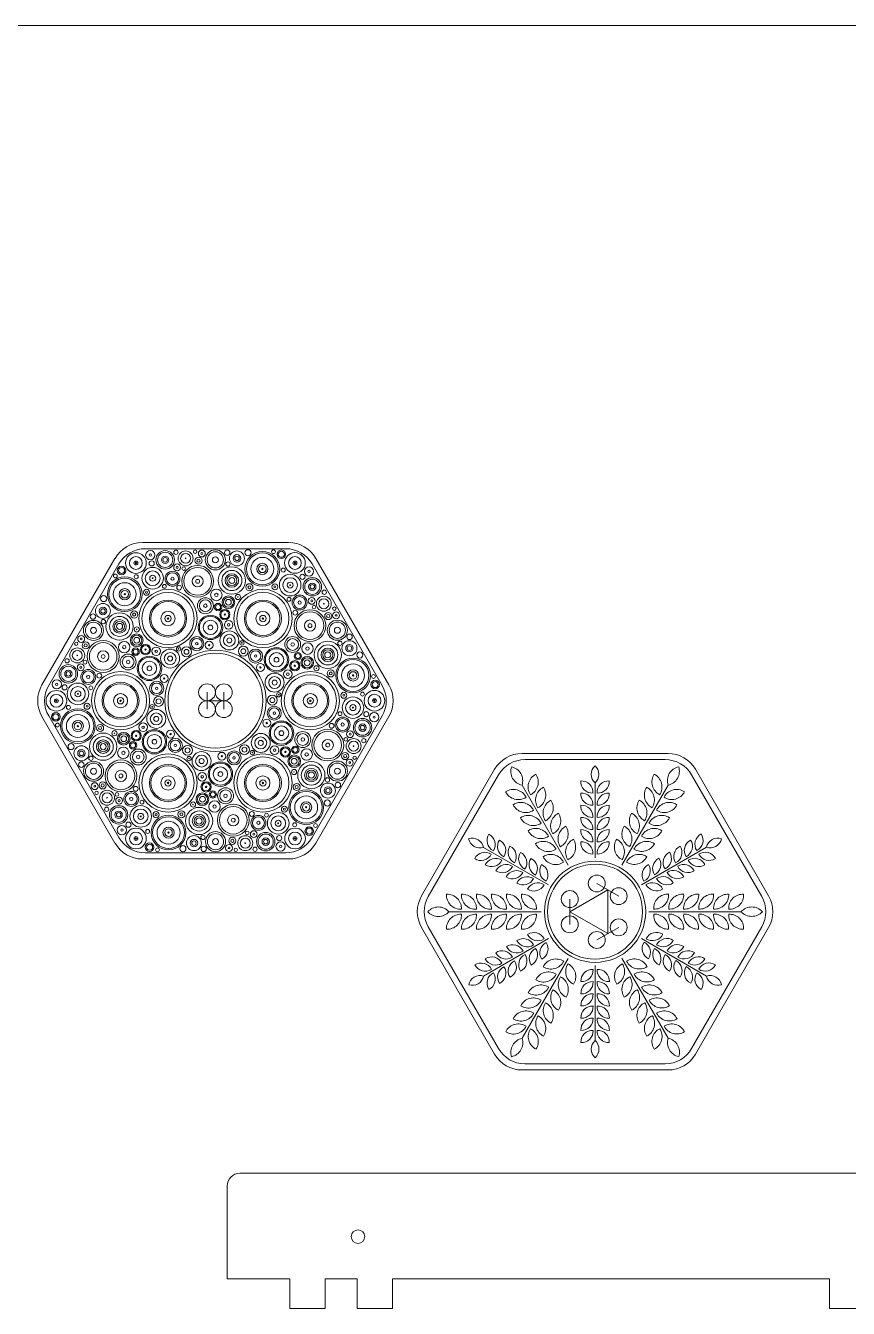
# Model space of a CAD drawing. Header units: millimetres. Extents: x -450 to 150, y -660 to -60.
# Drawn here: x -245 to -50, y -364 to -60 of the extents above; entities that cross this region are included whole.
import ezdxf

# ---------------------------------------------------------------- set-up
doc = ezdxf.new("R2010")
doc.units = ezdxf.units.MM
doc.layers.add('Cut', color=1, linetype='Continuous', lineweight=0, true_color=0xff0000)
doc.layers.add('Vector_Score', color=5, linetype='Continuous', lineweight=0, true_color=0x0000ff)

msp = doc.modelspace()

# ---------------------------------------------------------------- linework, layer by layer
at = {"layer": 'Cut'}
for p, q in [((-450, -60), (150, -60)), ((-182.68, -182.5), (-217.32, -182.5)), ((-223.82, -186.25), (-241.14, -216.25)), ((-158.86, -216.25), (-176.18, -186.25)), ((-241.14, -223.75), (-223.82, -253.75)), ((-176.18, -253.75), (-158.86, -223.75)), ((-127.32, -232.5), (-92.68, -232.5)), ((-151.14, -266.25), (-133.82, -236.25)), ((-86.18, -236.25), (-68.86, -266.25)), ((-217.32, -257.5), (-182.68, -257.5)), ((-133.82, -303.75), (-151.14, -273.75)), ((-68.86, -273.75), (-86.18, -303.75)), ((-92.68, -307.5), (-127.32, -307.5)), ((99.8, -332), (-194.2, -332)), ((-197.2, -357), (-197.2, -335)), ((-197.2, -357), (-190, -357)), ((-190, -357), (-182.4, -357)), ((-182.4, -357), (-182.4, -364)), ((-174, -357), (-166.4, -357)), ((-174, -364), (-174, -357)), ((-166.4, -357), (-166.4, -364)), ((-158, -357), (-54.4, -357)), ((-158, -364), (-158, -357)), ((-54.4, -357), (-54.4, -364)), ((-182.4, -364), (-174, -364)), ((-166.4, -364), (-158, -364)), ((-54.4, -364), (-46, -364))]:
    msp.add_line(p, q, dxfattribs=at)
for centre, radius in [((-200, -220), 11.25), ((-110, -270), 11.25), ((-166.2, -347), 1.6)]:
    msp.add_circle(centre, radius, dxfattribs=at)
for centre, radius, start, end in [((-217.32, -190), 7.5, 90, 150), ((-182.68, -190), 7.5, 30, 90), ((-234.64, -220), 7.5, 150, 210), ((-165.36, -220), 7.5, 330, 30), ((-127.32, -240), 7.5, 90, 150), ((-92.68, -240), 7.5, 30, 90), ((-217.32, -250), 7.5, 210, 270), ((-182.68, -250), 7.5, 270, 330), ((-144.64, -270), 7.5, 150, 210), ((-75.36, -270), 7.5, 330, 30), ((-127.32, -300), 7.5, 210, 270), ((-92.68, -300), 7.5, 270, 330), ((-194.2, -335), 3, 90, 180)]:
    msp.add_arc(centre, radius, start, end, dxfattribs=at)
at = {"layer": 'Vector_Score'}
for p, q in [((-216.65, -183.96), (-183.35, -183.96)), ((-239.53, -216.4), (-222.89, -187.56)), ((-177.11, -187.56), (-160.47, -216.4)), ((-202, -218), (-202, -222)), ((-198, -218), (-198, -222)), ((-198, -220), (-202, -220)), ((-222.89, -252.44), (-239.53, -223.6)), ((-160.47, -223.6), (-177.11, -252.44)), ((-126.65, -233.96), (-93.35, -233.96)), ((-149.53, -266.4), (-132.89, -237.56)), ((-127.32, -240.01), (-116.38, -258.96)), ((-110.01, -239.48), (-110, -257.25)), ((-92.69, -240), (-103.63, -258.96)), ((-87.11, -237.56), (-70.47, -266.4)), ((-136.44, -254.75), (-121.04, -263.63)), ((-83.57, -254.73), (-98.96, -263.62)), ((-183.35, -256.04), (-216.65, -256.04)), ((-116.38, -258.96), (-116.38, -258.96)), ((-103.63, -258.96), (-103.63, -258.96)), ((-104.4, -266.3), (-109.6, -263.3)), ((-107, -264.8), (-116, -270)), ((-116, -267), (-116, -273)), ((-107, -275.2), (-107, -264.8)), ((-144.63, -270), (-122.75, -270)), ((-122.75, -270), (-122.75, -270)), ((-116, -270), (-107, -275.2)), ((-75.37, -269.99), (-97.25, -270)), ((-97.25, -270), (-97.25, -270)), ((-132.89, -302.44), (-149.53, -273.6)), ((-136.43, -285.27), (-121.04, -276.38)), ((-109.6, -276.7), (-104.4, -273.7)), ((-83.56, -285.25), (-98.96, -276.37)), ((-98.96, -276.37), (-98.96, -276.37)), ((-70.47, -273.6), (-87.11, -302.44)), ((-127.3, -300), (-116.37, -281.05)), ((-116.37, -281.05), (-116.37, -281.05)), ((-92.67, -299.99), (-103.62, -281.04)), ((-103.62, -281.04), (-103.62, -281.04)), ((-109.99, -300.52), (-110, -282.75)), ((-93.35, -306.04), (-126.65, -306.04))]:
    msp.add_line(p, q, dxfattribs=at)
for centre, radius in [((-218.86, -187.36), 2.45), ((-215.45, -185.47), 1.1), ((-215.45, -185.47), 0.274), ((-211.92, -186.61), 2.19), ((-211.92, -186.61), 1.8), ((-209.38, -184.81), 0.501), ((-207.07, -186.25), 1.77), ((-207.07, -186.25), 1.18), ((-204.81, -184.67), 0.403), ((-203.23, -185.1), 0.822), ((-203.23, -185.1), 0.209), ((-200.02, -186.61), 2.38), ((-200.02, -186.61), 1.92), ((-197.22, -184.89), 0.645), ((-194.9, -186.26), 1.78), ((-194.9, -186.26), 0.894), ((-192.28, -184.93), 0.726), ((-188.88, -188.75), 4.12), ((-188.88, -188.75), 3.77), ((-186.25, -184.67), 0.45), ((-184.38, -185.29), 1.02), ((-184.38, -185.29), 0.713), ((-181.16, -187.35), 2.45), ((-222.25, -189.12), 1.02), ((-222.25, -189.12), 0.713), ((-218.86, -187.36), 1.52), ((-218.86, -187.36), 0.461), ((-218.86, -187.36), 0.169), ((-214.88, -190.96), 2.56), ((-215.12, -187.44), 0.609), ((-211.92, -186.61), 0.877), ((-211.92, -186.61), 0.53), ((-209.09, -188.39), 0.814), ((-209.09, -188.39), 0.247), ((-204.22, -191.69), 3.77), ((-207.53, -188.67), 0.436), ((-204.22, -191.69), 3.27), ((-207.07, -186.25), 0.0766), ((-204.01, -186.81), 0.839), ((-204.01, -186.81), 0.375), ((-200.02, -186.61), 0.709), ((-196.11, -191.5), 3.23), ((-197.04, -187.62), 0.514), ((-194.9, -186.26), 0.528), ((-188.88, -188.75), 2.72), ((-188.88, -188.75), 1.32), ((-188.88, -188.75), 0.89), ((-181.16, -187.35), 1.52), ((-181.16, -187.35), 0.461), ((-181.16, -187.35), 0.169), ((-177.82, -189.35), 1.1), ((-221.51, -194.75), 4.12), ((-221.51, -194.75), 3.77), ((-223.72, -190.43), 0.45), ((-218.79, -190.6), 0.467), ((-214.88, -190.96), 1.75), ((-214.88, -190.96), 0.707), ((-214.88, -190.96), 0.103), ((-210.18, -191.07), 1.77), ((-210.18, -191.07), 1.42), ((-210.18, -191.07), 0.384), ((-204.22, -191.69), 1.33), ((-204.22, -191.69), 0.458), ((-196.11, -191.5), 2.38), ((-196.11, -191.5), 1.6), ((-196.11, -191.5), 1.19), ((-196.11, -191.5), 0.722), ((-188.88, -188.75), 0.15), ((-182.29, -192.59), 2.56), ((-183.93, -189.03), 0.467), ((-182.29, -192.59), 1.75), ((-179.37, -190.63), 0.609), ((-177.04, -192.98), 2.19), ((-177.04, -192.98), 1.8), ((-177.82, -189.35), 0.274), ((-221.51, -194.75), 2.72), ((-221.51, -194.75), 1.32), ((-221.51, -194.75), 0.89), ((-211.25, -200.51), 6.9), ((-211.25, -200.51), 6.18), ((-216.34, -194.3), 0.714), ((-216.34, -194.3), 0.241), ((-212.1, -192.89), 0.453), ((-208.62, -193.18), 0.573), ((-199.79, -194.92), 1.36), ((-199.79, -194.92), 0.404), ((-188.75, -200.51), 6.9), ((-188.75, -200.51), 6.18), ((-191.94, -193.09), 0.837), ((-191.94, -193.09), 0.36), ((-185.91, -193), 0.714), ((-185.91, -193), 0.241), ((-182.29, -192.59), 0.707), ((-182.29, -192.59), 0.103), ((-177.04, -192.98), 0.877), ((-177.04, -192.98), 0.53), ((-174.21, -194.28), 0.501), ((-226.67, -198.72), 1.78), ((-226.51, -195.78), 0.726), ((-221.51, -194.75), 0.15), ((-211.25, -200.51), 4.38), ((-211.25, -200.51), 4.04), ((-202.39, -197.48), 1.89), ((-202.39, -197.48), 1.39), ((-202.39, -197.48), 0.416), ((-199.39, -197.79), 0.878), ((-199.39, -197.79), 0.597), ((-196.92, -196.66), 1.5), ((-196.92, -196.66), 1.18), ((-196.92, -196.66), 0.685), ((-194.69, -195.41), 0.614), ((-194.69, -195.41), 0.0555), ((-188.75, -200.51), 4.38), ((-188.75, -200.51), 4.04), ((-182.58, -195.96), 0.453), ((-180.04, -196.72), 1.77), ((-180.04, -196.72), 1.42), ((-180.04, -196.72), 0.384), ((-177.17, -196.33), 0.814), ((-177.17, -196.33), 0.247), ((-176.63, -197.81), 0.436), ((-174.31, -197.01), 1.77), ((-174.31, -197.01), 1.18), ((-174.31, -197.01), 0.0766), ((-229.02, -200.04), 0.645), ((-226.67, -198.72), 0.894), ((-226.67, -198.72), 0.528), ((-222.73, -202.38), 3.23), ((-222.73, -202.38), 2.38), ((-219.27, -199.56), 0.837), ((-219.27, -199.56), 0.36), ((-211.25, -200.51), 1.68), ((-211.25, -200.51), 0.75), ((-211.25, -200.51), 0.168), ((-201.18, -202.61), 2.9), ((-201.18, -202.61), 2.62), ((-197.78, -199.58), 1.22), ((-197.78, -199.58), 0.964), ((-197.78, -199.58), 0.161), ((-188.75, -200.51), 1.68), ((-188.75, -200.51), 0.75), ((-188.75, -200.51), 0.168), ((-181.08, -199.12), 0.573), ((-177.59, -202.19), 3.77), ((-177.59, -202.19), 3.27), ((-173.26, -199.93), 0.839), ((-173.26, -199.93), 0.375), ((-171.81, -198.17), 0.403), ((-171.39, -199.76), 0.822), ((-171.39, -199.76), 0.209), ((-228.92, -203.32), 2.38), ((-228.92, -203.32), 1.92), ((-228.92, -203.32), 0.709), ((-226.56, -201.25), 0.514), ((-222.73, -202.38), 1.6), ((-222.73, -202.38), 1.19), ((-222.73, -202.38), 0.722), ((-218.64, -203.11), 0.614), ((-218.64, -203.11), 0.0555), ((-201.18, -202.61), 1.71), ((-201.18, -202.61), 0.562), ((-196.71, -205.7), 2.25), ((-196.87, -201.99), 1.02), ((-196.87, -201.99), 0.306), ((-177.59, -202.19), 1.33), ((-177.59, -202.19), 0.458), ((-171.1, -203.29), 2.38), ((-171.1, -203.29), 1.92), ((-171.1, -203.29), 0.709), ((-233, -206.5), 0.403), ((-231.84, -205.34), 0.822), ((-231.84, -205.34), 0.209), ((-230.75, -206.88), 0.839), ((-230.75, -206.88), 0.375), ((-226.62, -209.5), 3.77), ((-226.62, -209.5), 3.27), ((-221.62, -207.28), 1.36), ((-218.67, -205.66), 1.5), ((-218.67, -205.66), 1.18), ((-218.67, -205.66), 0.685), ((-216.58, -207.87), 1.22), ((-204.42, -206.47), 1.67), ((-204.42, -206.47), 1.26), ((-204.42, -206.47), 0.286), ((-201.51, -206.83), 0.942), ((-201.51, -206.83), 0.158), ((-196.71, -205.7), 1.41), ((-196.71, -205.7), 0.591), ((-193.74, -206.28), 0.513), ((-193.74, -206.28), 0.0828), ((-181.69, -206.67), 1.89), ((-181.69, -206.67), 1.39), ((-181.69, -206.67), 0.416), ((-178.17, -207.64), 1.36), ((-173.37, -209.12), 3.23), ((-170.48, -206.37), 0.514), ((-168.23, -207.54), 1.78), ((-168.23, -207.54), 0.894), ((-168.2, -204.85), 0.645), ((-232.76, -209.25), 1.77), ((-232.76, -209.25), 1.18), ((-232.76, -209.25), 0.0766), ((-226.62, -209.5), 1.33), ((-226.62, -209.5), 0.458), ((-220.7, -210.81), 1.89), ((-220.7, -210.81), 1.39), ((-221.62, -207.28), 0.404), ((-218.93, -208.37), 0.878), ((-218.93, -208.37), 0.597), ((-215.65, -212.32), 2.9), ((-215.65, -212.32), 2.62), ((-216.58, -207.87), 0.964), ((-216.58, -207.87), 0.161), ((-214.03, -208.28), 1.02), ((-214.03, -208.28), 0.306), ((-210.74, -210), 2.25), ((-210.74, -210), 1.41), ((-200, -220), 12), ((-210.74, -210), 0.591), ((-208.75, -207.72), 0.513), ((-208.75, -207.72), 0.0828), ((-206.87, -208.4), 1.18), ((-206.87, -208.4), 0.583), ((-193.39, -208.25), 1.18), ((-193.39, -208.25), 0.583), ((-190.49, -209.41), 1.67), ((-190.49, -209.41), 1.26), ((-190.49, -209.41), 0.286), ((-185.53, -210.29), 2.9), ((-185.53, -210.29), 2.62), ((-185.53, -210.29), 1.71), ((-185.53, -210.29), 0.562), ((-180.47, -209.42), 0.878), ((-180.47, -209.42), 0.597), ((-178.25, -211), 1.5), ((-178.17, -207.64), 0.404), ((-173.37, -209.12), 2.38), ((-173.37, -209.12), 1.6), ((-173.37, -209.12), 1.19), ((-173.37, -209.12), 0.722), ((-168.23, -207.54), 0.528), ((-165.77, -209.15), 0.726), ((-234.87, -213.63), 2.19), ((-234.87, -213.63), 1.8), ((-234.87, -213.63), 0.877), ((-235.17, -210.53), 0.501), ((-231.92, -212.07), 0.814), ((-231.92, -212.07), 0.247), ((-230.15, -214.36), 1.77), ((-230.9, -210.86), 0.436), ((-220.7, -210.81), 0.416), ((-215.65, -212.32), 1.71), ((-215.65, -212.32), 0.562), ((-189.35, -212.11), 0.942), ((-189.35, -212.11), 0.158), ((-182.84, -213.71), 1.02), ((-181.2, -211.71), 1.22), ((-181.2, -211.71), 0.964), ((-181.2, -211.71), 0.161), ((-178.25, -211), 1.18), ((-178.25, -211), 0.685), ((-176.05, -212.3), 0.614), ((-176.05, -212.3), 0.0555), ((-172.66, -213.53), 0.837), ((-167.37, -214), 4.12), ((-167.37, -214), 3.77), ((-167.37, -214), 2.72), ((-167.37, -214), 1.32), ((-237.63, -216.11), 1.1), ((-237.63, -216.11), 0.274), ((-234.87, -213.63), 0.53), ((-232.6, -218.37), 2.56), ((-230.15, -214.36), 1.42), ((-230.15, -214.36), 0.384), ((-222.5, -220), 6.9), ((-222.5, -220), 6.18), ((-227.54, -214.05), 0.573), ((-222.5, -220), 4.38), ((-213.93, -217.06), 1.67), ((-213.93, -217.06), 1.26), ((-212.16, -214.72), 0.942), ((-212.16, -214.72), 0.158), ((-185.97, -215.7), 2.25), ((-185.97, -215.7), 1.41), ((-185.97, -215.7), 0.591), ((-177.5, -220), 6.9), ((-177.5, -220), 6.18), ((-182.84, -213.71), 0.306), ((-177.5, -220), 4.38), ((-172.66, -213.53), 0.36), ((-167.37, -214), 0.89), ((-167.37, -214), 0.15), ((-162.13, -216.17), 1.02), ((-162.53, -214.24), 0.45), ((-162.13, -216.17), 0.713), ((-237.7, -220.01), 2.45), ((-237.7, -220.01), 1.52), ((-235.76, -216.82), 0.609), ((-232.6, -218.37), 1.75), ((-232.6, -218.37), 0.707), ((-232.6, -218.37), 0.103), ((-229.53, -216.93), 0.453), ((-222.5, -220), 4.04), ((-222.5, -220), 1.68), ((-213.93, -217.06), 0.286), ((-202, -218), 2), ((-198, -218), 2), ((-186.52, -219.85), 1.18), ((-184.99, -218.56), 0.513), ((-184.99, -218.56), 0.0828), ((-177.5, -220), 4.04), ((-177.5, -220), 1.68), ((-169.57, -218.7), 0.714), ((-169.57, -218.7), 0.241), ((-165.14, -218.43), 0.467), ((-162.3, -219.99), 2.45), ((-162.3, -219.99), 1.52), ((-237.7, -220.01), 0.461), ((-237.7, -220.01), 0.169), ((-232.62, -226), 4.12), ((-234.86, -221.57), 0.467), ((-230.43, -221.3), 0.714), ((-230.43, -221.3), 0.241), ((-222.5, -220), 0.75), ((-222.5, -220), 0.168), ((-215.01, -221.44), 0.513), ((-215.01, -221.44), 0.0828), ((-213.48, -220.15), 1.18), ((-213.48, -220.15), 0.583), ((-202, -222), 2), ((-198, -222), 2), ((-186.07, -222.94), 1.67), ((-186.07, -222.94), 1.26), ((-186.52, -219.85), 0.583), ((-177.5, -220), 0.75), ((-177.5, -220), 0.168), ((-167.4, -221.63), 2.56), ((-167.4, -221.63), 1.75), ((-167.4, -221.63), 0.707), ((-167.4, -221.63), 0.103), ((-162.3, -219.99), 0.461), ((-162.3, -219.99), 0.169), ((-237.87, -223.83), 1.02), ((-237.87, -223.83), 0.713), ((-232.62, -226), 3.77), ((-232.62, -226), 2.72), ((-232.62, -226), 1.32), ((-214.03, -224.3), 2.25), ((-214.03, -224.3), 1.41), ((-214.03, -224.3), 0.591), ((-187.84, -225.28), 0.942), ((-184.35, -227.68), 2.9), ((-186.07, -222.94), 0.286), ((-169.85, -225.64), 1.77), ((-169.85, -225.64), 1.42), ((-170.47, -223.07), 0.453), ((-165.12, -226.38), 2.19), ((-165.12, -226.38), 1.8), ((-164.24, -223.18), 0.609), ((-162.37, -223.89), 1.1), ((-162.37, -223.89), 0.274), ((-237.47, -225.76), 0.45), ((-232.62, -226), 0.89), ((-232.62, -226), 0.15), ((-226.62, -230.88), 3.23), ((-227.34, -226.47), 0.837), ((-227.34, -226.47), 0.36), ((-223.95, -227.7), 0.614), ((-223.95, -227.7), 0.0555), ((-221.75, -229), 1.5), ((-221.75, -229), 1.18), ((-218.8, -228.29), 1.22), ((-218.8, -228.29), 0.964), ((-217.16, -226.29), 1.02), ((-217.16, -226.29), 0.306), ((-214.47, -229.71), 2.9), ((-214.47, -229.71), 2.62), ((-210.65, -227.89), 0.942), ((-210.65, -227.89), 0.158), ((-189.26, -230), 2.25), ((-187.84, -225.28), 0.158), ((-184.35, -227.68), 2.62), ((-184.35, -227.68), 1.71), ((-184.35, -227.68), 0.562), ((-179.3, -229.19), 1.89), ((-179.3, -229.19), 1.39), ((-173.37, -230.5), 3.77), ((-173.37, -230.5), 3.27), ((-172.46, -225.95), 0.573), ((-169.85, -225.64), 0.384), ((-168.08, -227.93), 0.814), ((-168.08, -227.93), 0.247), ((-165.12, -226.38), 0.877), ((-165.12, -226.38), 0.53), ((-234.23, -230.85), 0.726), ((-231.77, -232.46), 1.78), ((-226.62, -230.88), 2.38), ((-226.62, -230.88), 1.6), ((-226.62, -230.88), 1.19), ((-226.62, -230.88), 0.722), ((-221.83, -232.36), 1.36), ((-221.75, -229), 0.685), ((-219.53, -230.58), 0.878), ((-219.53, -230.58), 0.597), ((-218.8, -228.29), 0.161), ((-214.47, -229.71), 1.71), ((-214.47, -229.71), 0.562), ((-209.51, -230.59), 1.67), ((-209.51, -230.59), 1.26), ((-209.51, -230.59), 0.286), ((-206.61, -231.75), 1.18), ((-193.13, -231.6), 1.18), ((-193.13, -231.6), 0.583), ((-189.26, -230), 1.41), ((-189.26, -230), 0.591), ((-185.97, -231.72), 1.02), ((-183.42, -232.13), 1.22), ((-181.07, -231.63), 0.878), ((-181.07, -231.63), 0.597), ((-179.3, -229.19), 0.416), ((-173.37, -230.5), 1.33), ((-173.37, -230.5), 0.458), ((-169.1, -229.14), 0.436), ((-167.24, -230.75), 1.77), ((-167.24, -230.75), 1.18), ((-167.24, -230.75), 0.0766), ((-164.83, -229.47), 0.501), ((-231.77, -232.46), 0.894), ((-231.77, -232.46), 0.528), ((-229.52, -233.63), 0.514), ((-222.41, -237.81), 3.77), ((-221.83, -232.36), 0.404), ((-218.31, -233.33), 1.89), ((-218.31, -233.33), 1.39), ((-218.31, -233.33), 0.416), ((-211.25, -239.49), 6.9), ((-211.25, -239.49), 6.18), ((-206.61, -231.75), 0.583), ((-206.26, -233.72), 0.513), ((-206.26, -233.72), 0.0828), ((-203.29, -234.3), 2.25), ((-203.29, -234.3), 1.41), ((-203.29, -234.3), 0.591), ((-198.49, -233.17), 0.942), ((-198.49, -233.17), 0.158), ((-195.58, -233.53), 1.67), ((-195.58, -233.53), 1.26), ((-195.58, -233.53), 0.286), ((-188.75, -239.49), 6.9), ((-188.75, -239.49), 6.18), ((-191.25, -232.28), 0.513), ((-191.25, -232.28), 0.0828), ((-185.97, -231.72), 0.306), ((-183.42, -232.13), 0.964), ((-183.42, -232.13), 0.161), ((-181.33, -234.34), 1.5), ((-181.33, -234.34), 1.18), ((-181.33, -234.34), 0.685), ((-178.38, -232.72), 1.36), ((-178.38, -232.72), 0.404), ((-169.25, -233.12), 0.839), ((-169.25, -233.12), 0.375), ((-168.16, -234.66), 0.822), ((-167, -233.5), 0.403), ((-231.8, -235.15), 0.645), ((-228.9, -236.71), 2.38), ((-228.9, -236.71), 1.92), ((-228.9, -236.71), 0.709), ((-222.41, -237.81), 3.27), ((-222.41, -237.81), 1.33), ((-211.25, -239.49), 4.38), ((-211.25, -239.49), 4.04), ((-203.13, -238.01), 1.02), ((-198.82, -237.39), 2.9), ((-198.82, -237.39), 2.62), ((-198.82, -237.39), 1.71), ((-198.82, -237.39), 0.562), ((-188.75, -239.49), 4.38), ((-188.75, -239.49), 4.04), ((-181.36, -236.89), 0.614), ((-181.36, -236.89), 0.0555), ((-177.27, -237.62), 3.23), ((-177.27, -237.62), 2.38), ((-177.27, -237.62), 1.6), ((-177.27, -237.62), 1.19), ((-177.27, -237.62), 0.722), ((-171.08, -236.68), 2.38), ((-171.08, -236.68), 1.92), ((-171.08, -236.68), 0.709), ((-168.16, -234.66), 0.209), ((-228.61, -240.24), 0.822), ((-228.61, -240.24), 0.209), ((-226.74, -240.07), 0.839), ((-226.74, -240.07), 0.375), ((-222.41, -237.81), 0.458), ((-211.25, -239.49), 1.68), ((-211.25, -239.49), 0.75), ((-211.25, -239.49), 0.168), ((-203.13, -238.01), 0.306), ((-202.22, -240.42), 1.22), ((-202.22, -240.42), 0.964), ((-188.75, -239.49), 1.68), ((-188.75, -239.49), 0.75), ((-188.75, -239.49), 0.168), ((-180.73, -240.44), 0.837), ((-180.73, -240.44), 0.36), ((-173.33, -241.28), 1.78), ((-173.44, -238.75), 0.514), ((-170.98, -239.96), 0.645), ((-228.19, -241.83), 0.403), ((-225.69, -242.99), 1.77), ((-225.69, -242.99), 1.18), ((-225.69, -242.99), 0.0766), ((-223.37, -242.19), 0.436), ((-222.83, -243.67), 0.814), ((-219.96, -243.28), 1.77), ((-219.96, -243.28), 1.42), ((-219.96, -243.28), 0.384), ((-218.92, -240.88), 0.573), ((-203.08, -243.34), 1.5), ((-203.08, -243.34), 1.18), ((-203.08, -243.34), 0.685), ((-202.22, -240.42), 0.161), ((-200.61, -242.21), 0.878), ((-200.61, -242.21), 0.597), ((-197.61, -242.52), 1.89), ((-197.61, -242.52), 1.39), ((-197.61, -242.52), 0.416), ((-178.49, -245.25), 4.12), ((-178.49, -245.25), 3.77), ((-178.49, -245.25), 2.72), ((-173.33, -241.28), 0.894), ((-173.33, -241.28), 0.528), ((-225.79, -245.72), 0.501), ((-222.96, -247.02), 2.19), ((-222.96, -247.02), 1.8), ((-222.96, -247.02), 0.877), ((-222.83, -243.67), 0.247), ((-217.71, -247.41), 2.56), ((-217.71, -247.41), 1.75), ((-217.42, -244.04), 0.453), ((-208.06, -246.91), 0.837), ((-203.89, -248.5), 3.23), ((-203.89, -248.5), 2.38), ((-205.31, -244.59), 0.614), ((-205.31, -244.59), 0.0555), ((-200.21, -245.08), 1.36), ((-200.21, -245.08), 0.404), ((-195.78, -248.31), 3.77), ((-195.78, -248.31), 3.27), ((-183.66, -245.7), 0.714), ((-183.66, -245.7), 0.241), ((-178.49, -245.25), 1.32), ((-178.49, -245.25), 0.89), ((-178.49, -245.25), 0.15), ((-173.49, -244.22), 0.726), ((-222.96, -247.02), 0.53), ((-220.63, -249.37), 0.609), ((-217.71, -247.41), 0.707), ((-217.71, -247.41), 0.103), ((-211.12, -251.25), 4.12), ((-211.12, -251.25), 3.77), ((-214.09, -247), 0.714), ((-214.09, -247), 0.241), ((-211.12, -251.25), 2.72), ((-208.06, -246.91), 0.36), ((-203.89, -248.5), 1.6), ((-203.89, -248.5), 1.19), ((-203.89, -248.5), 0.722), ((-195.78, -248.31), 1.33), ((-195.78, -248.31), 0.458), ((-191.38, -246.82), 0.573), ((-189.82, -248.93), 1.77), ((-189.82, -248.93), 1.42), ((-189.82, -248.93), 0.384), ((-187.9, -247.11), 0.453), ((-185.12, -249.04), 2.56), ((-185.12, -249.04), 1.75), ((-185.12, -249.04), 0.707), ((-185.12, -249.04), 0.103), ((-181.21, -249.4), 0.467), ((-176.28, -249.57), 0.45), ((-222.18, -250.65), 1.1), ((-222.18, -250.65), 0.274), ((-218.84, -252.65), 2.45), ((-218.84, -252.65), 1.52), ((-218.84, -252.65), 0.461), ((-216.07, -250.97), 0.467), ((-211.12, -251.25), 1.32), ((-211.12, -251.25), 0.89), ((-211.12, -251.25), 0.15), ((-205.1, -253.74), 1.78), ((-202.96, -252.38), 0.514), ((-199.98, -253.39), 2.38), ((-199.98, -253.39), 1.92), ((-192.93, -253.75), 1.77), ((-192.47, -251.33), 0.436), ((-190.91, -251.61), 0.814), ((-190.91, -251.61), 0.247), ((-188.08, -253.39), 2.19), ((-188.08, -253.39), 1.8), ((-184.88, -252.56), 0.609), ((-181.14, -252.64), 2.45), ((-181.14, -252.64), 1.52), ((-181.14, -252.64), 0.461), ((-177.75, -250.88), 1.02), ((-177.75, -250.88), 0.713), ((-218.84, -252.65), 0.169), ((-215.62, -254.71), 1.02), ((-215.62, -254.71), 0.713), ((-213.75, -255.33), 0.45), ((-207.72, -255.07), 0.726), ((-205.1, -253.74), 0.894), ((-205.1, -253.74), 0.528), ((-202.78, -255.11), 0.645), ((-199.98, -253.39), 0.709), ((-196.77, -254.9), 0.822), ((-196.77, -254.9), 0.209), ((-195.99, -253.19), 0.839), ((-195.99, -253.19), 0.375), ((-195.19, -255.33), 0.403), ((-192.93, -253.75), 1.18), ((-192.93, -253.75), 0.0766), ((-190.62, -255.19), 0.501), ((-188.08, -253.39), 0.877), ((-188.08, -253.39), 0.53), ((-184.55, -254.53), 1.1), ((-184.55, -254.53), 0.274), ((-181.14, -252.64), 0.169), ((-110, -270), 12), ((-109.6, -263.3), 2), ((-104.4, -266.3), 2), ((-116, -267), 2), ((-116, -273), 2), ((-104.4, -273.7), 2), ((-109.6, -276.7), 2)]:
    msp.add_circle(centre, radius, dxfattribs=at)
for centre, radius, start, end in [((-216.65, -191.17), 7.21, 90, 150), ((-183.35, -191.17), 7.21, 30, 90), ((-233.29, -220), 7.21, 150, 210), ((-166.71, -220), 7.21, 330, 30), ((-126.65, -241.17), 7.21, 90, 150), ((-93.35, -241.17), 7.21, 30, 90), ((-126.63, -236.71), 3.37, 161.765, 258.1444), ((-130.52, -238.95), 3.37, 341.765, 78.1444), ((-108.18, -237.44), 2.74, 131.7782, 228.1575), ((-111.84, -237.43), 2.74, 311.7782, 48.1575), ((-89.48, -238.95), 3.37, 101.7716, 198.151), ((-93.38, -236.7), 3.37, 281.7716, 18.151), ((-122.5, -240.43), 3.37, 116.765, 213.1444), ((-126.85, -239.27), 3.37, 296.765, 33.1444), ((-110.64, -239.15), 2.74, 176.7782, 273.1575), ((-113.23, -241.73), 2.74, 356.7782, 93.1575), ((-106.8, -241.73), 2.74, 86.7782, 183.1575), ((-109.38, -239.15), 2.74, 266.7782, 3.1575), ((-93.16, -239.26), 3.37, 146.7716, 243.151), ((-97.51, -240.42), 3.37, 326.7716, 63.151), ((-129.37, -244.39), 3.37, 26.765, 123.1444), ((-128.2, -240.05), 3.37, 206.765, 303.1444), ((-120.73, -243.51), 3.37, 116.765, 213.1444), ((-125.07, -242.35), 3.37, 296.765, 33.1444), ((-110.65, -242.04), 2.74, 176.7782, 273.1575), ((-113.23, -244.62), 2.74, 356.7782, 93.1575), ((-106.8, -244.62), 2.74, 86.7782, 183.1575), ((-109.38, -242.04), 2.74, 266.7782, 3.1575), ((-94.94, -242.34), 3.37, 146.7716, 243.151), ((-99.29, -243.5), 3.37, 326.7716, 63.151), ((-90.65, -244.39), 3.37, 56.7716, 153.151), ((-91.81, -240.04), 3.37, 236.7716, 333.151), ((-127.59, -247.47), 3.37, 26.765, 123.1444), ((-126.42, -243.13), 3.37, 206.765, 303.1444), ((-118.95, -246.6), 3.37, 116.765, 213.1444), ((-123.3, -245.43), 3.37, 296.765, 33.1444), ((-110.65, -244.92), 2.74, 176.7782, 273.1575), ((-113.23, -247.5), 2.74, 356.7782, 93.1575), ((-106.8, -247.51), 2.74, 86.7782, 183.1575), ((-109.38, -244.92), 2.74, 266.7782, 3.1575), ((-96.72, -245.42), 3.37, 146.7716, 243.151), ((-101.07, -246.58), 3.37, 326.7716, 63.151), ((-92.43, -247.46), 3.37, 56.7716, 153.151), ((-93.59, -243.12), 3.37, 236.7716, 333.151), ((-125.82, -250.55), 3.37, 26.765, 123.1444), ((-124.65, -246.21), 3.37, 206.765, 303.1444), ((-117.18, -249.68), 3.37, 116.765, 213.1444), ((-121.52, -248.51), 3.37, 296.765, 33.1444), ((-110.65, -247.81), 2.74, 176.7782, 273.1575), ((-113.23, -250.39), 2.74, 356.7782, 93.1575), ((-109.38, -247.81), 2.74, 266.7782, 3.1575), ((-106.8, -250.4), 2.74, 86.7782, 183.1575), ((-98.5, -248.49), 3.37, 146.7716, 243.151), ((-102.85, -249.66), 3.37, 326.7716, 63.151), ((-94.21, -250.54), 3.37, 56.7716, 153.151), ((-95.37, -246.2), 3.37, 236.7716, 333.151), ((-132.88, -253.09), 2.74, 146.7782, 243.1575), ((-136.41, -254.03), 2.74, 326.7782, 63.1575), ((-124.04, -253.63), 3.37, 26.765, 123.1444), ((-122.87, -249.29), 3.37, 206.765, 303.1444), ((-115.4, -252.76), 3.37, 116.765, 213.1444), ((-119.75, -251.59), 3.37, 296.765, 33.1444), ((-110.65, -250.7), 2.74, 176.7782, 273.1575), ((-113.23, -253.28), 2.74, 356.7782, 93.1575), ((-106.8, -253.28), 2.74, 86.7782, 183.1575), ((-109.38, -250.7), 2.74, 266.7782, 3.1575), ((-100.28, -251.57), 3.37, 146.7716, 243.151), ((-104.63, -252.73), 3.37, 326.7716, 63.151), ((-95.99, -253.62), 3.37, 56.7716, 153.151), ((-97.15, -249.28), 3.37, 236.7716, 333.151), ((-83.6, -254.02), 2.74, 116.7782, 213.1575), ((-87.13, -253.07), 2.74, 296.7782, 33.1575), ((-216.65, -248.83), 7.21, 210, 270), ((-183.35, -248.83), 7.21, 270, 330), ((-139.12, -255.31), 2.74, 11.7782, 108.1575), ((-137.29, -252.15), 2.74, 191.7782, 288.1575), ((-130.38, -254.54), 2.74, 146.7782, 243.1575), ((-133.91, -255.48), 2.74, 326.7782, 63.1575), ((-127.88, -255.98), 2.74, 146.7782, 243.1575), ((-131.41, -256.92), 2.74, 326.7782, 63.1575), ((-122.27, -256.71), 3.37, 26.765, 123.1444), ((-121.1, -252.37), 3.37, 206.765, 303.1444), ((-113.63, -255.84), 3.37, 116.765, 213.1444), ((-117.97, -254.67), 3.37, 296.765, 33.1444), ((-110.65, -253.59), 2.74, 176.7782, 273.1575), ((-113.24, -256.17), 2.74, 356.7782, 93.1575), ((-106.8, -256.17), 2.74, 86.7782, 183.1575), ((-109.38, -253.59), 2.74, 266.7782, 3.1575), ((-102.06, -254.65), 3.37, 146.7716, 243.151), ((-106.41, -255.81), 3.37, 326.7716, 63.151), ((-97.77, -256.7), 3.37, 56.7716, 153.151), ((-98.93, -252.35), 3.37, 236.7716, 333.151), ((-88.61, -256.9), 2.74, 116.7782, 213.1575), ((-92.13, -255.95), 2.74, 296.7782, 33.1575), ((-86.11, -255.46), 2.74, 116.7782, 213.1575), ((-89.63, -254.51), 2.74, 296.7782, 33.1575), ((-80.89, -255.29), 2.74, 71.7782, 168.1575), ((-82.72, -252.13), 2.74, 251.7782, 348.1575), ((-136.1, -258.66), 2.74, 56.7782, 153.1575), ((-137.04, -255.13), 2.74, 236.7782, 333.1575), ((-133.6, -260.11), 2.74, 56.7782, 153.1575), ((-134.54, -256.58), 2.74, 236.7782, 333.1575), ((-125.38, -257.43), 2.74, 146.7782, 243.1575), ((-128.91, -258.37), 2.74, 326.7782, 63.1575), ((-122.88, -258.87), 2.74, 146.7782, 243.1575), ((-126.41, -259.82), 2.74, 326.7782, 63.1575), ((-120.49, -259.79), 3.37, 26.765, 123.1444), ((-119.32, -255.45), 3.37, 206.765, 303.1444), ((-99.55, -259.78), 3.37, 56.7716, 153.151), ((-100.71, -255.43), 3.37, 236.7716, 333.151), ((-93.61, -259.79), 2.74, 116.7782, 213.1575), ((-97.14, -258.84), 2.74, 296.7782, 33.1575), ((-91.11, -258.34), 2.74, 116.7782, 213.1575), ((-94.63, -257.4), 2.74, 296.7782, 33.1575), ((-86.42, -260.08), 2.74, 26.7782, 123.1575), ((-85.47, -256.56), 2.74, 206.7782, 303.1575), ((-83.92, -258.64), 2.74, 26.7782, 123.1575), ((-82.97, -255.11), 2.74, 206.7782, 303.1575), ((-131.1, -261.55), 2.74, 56.7782, 153.1575), ((-132.04, -258.02), 2.74, 236.7782, 333.1575), ((-128.6, -263), 2.74, 56.7782, 153.1575), ((-129.54, -259.47), 2.74, 236.7782, 333.1575), ((-120.38, -260.32), 2.74, 146.7782, 243.1575), ((-123.91, -261.26), 2.74, 326.7782, 63.1575), ((-96.11, -261.23), 2.74, 116.7782, 213.1575), ((-99.64, -260.28), 2.74, 296.7782, 33.1575), ((-91.42, -262.97), 2.74, 26.7782, 123.1575), ((-90.47, -259.44), 2.74, 206.7782, 303.1575), ((-88.92, -261.53), 2.74, 26.7782, 123.1575), ((-87.97, -258), 2.74, 206.7782, 303.1575), ((-126.1, -264.44), 2.74, 56.7782, 153.1575), ((-127.04, -260.91), 2.74, 236.7782, 333.1575), ((-123.6, -265.89), 2.74, 56.7782, 153.1575), ((-124.54, -262.36), 2.74, 236.7782, 333.1575), ((-96.42, -265.85), 2.74, 26.7782, 123.1575), ((-95.48, -262.33), 2.74, 206.7782, 303.1575), ((-93.92, -264.41), 2.74, 26.7782, 123.1575), ((-92.98, -260.88), 2.74, 206.7782, 303.1575), ((-143.29, -270), 7.21, 150, 210), ((-141.86, -266.04), 3.37, 176.7584, 273.1378), ((-145.04, -269.22), 3.37, 356.7584, 93.1378), ((-141.48, -269.22), 3.37, 356.7584, 93.1378), ((-138.3, -266.05), 3.37, 176.7584, 273.1378), ((-134.75, -266.05), 3.37, 176.7584, 273.1378), ((-137.93, -269.23), 3.37, 356.7584, 93.1378), ((-134.37, -269.23), 3.37, 356.7584, 93.1378), ((-131.19, -266.05), 3.37, 176.7584, 273.1378), ((-127.63, -266.06), 3.37, 176.7584, 273.1378), ((-130.82, -269.23), 3.37, 356.7584, 93.1378), ((-127.26, -269.24), 3.37, 356.7584, 93.1378), ((-124.08, -266.06), 3.37, 176.7584, 273.1378), ((-92.74, -269.2), 3.37, 86.7782, 183.1575), ((-95.92, -266.02), 3.37, 266.7782, 3.1575), ((-89.18, -269.2), 3.37, 86.7782, 183.1575), ((-92.36, -266.02), 3.37, 266.7782, 3.1575), ((-85.63, -269.2), 3.37, 86.7782, 183.1575), ((-88.8, -266.02), 3.37, 266.7782, 3.1575), ((-82.07, -269.2), 3.37, 86.7782, 183.1575), ((-85.25, -266.02), 3.37, 266.7782, 3.1575), ((-78.52, -269.21), 3.37, 86.7782, 183.1575), ((-81.69, -266.02), 3.37, 266.7782, 3.1575), ((-74.96, -269.21), 3.37, 86.7782, 183.1575), ((-78.14, -266.03), 3.37, 266.7782, 3.1575), ((-76.71, -270), 7.21, 330, 30), ((-147.15, -272.25), 3.37, 41.7584, 138.1378), ((-147.15, -267.75), 3.37, 221.7584, 318.1378), ((-72.85, -272.24), 3.37, 41.7782, 138.1575), ((-72.85, -267.74), 3.37, 221.7782, 318.1575), ((-141.86, -273.96), 3.37, 86.7584, 183.1378), ((-145.04, -270.78), 3.37, 266.7584, 3.1378), ((-138.31, -273.97), 3.37, 86.7584, 183.1378), ((-141.48, -270.78), 3.37, 266.7584, 3.1378), ((-134.75, -273.97), 3.37, 86.7584, 183.1378), ((-137.93, -270.79), 3.37, 266.7584, 3.1378), ((-131.2, -273.97), 3.37, 86.7584, 183.1378), ((-134.37, -270.79), 3.37, 266.7584, 3.1378), ((-127.64, -273.98), 3.37, 86.7584, 183.1378), ((-130.82, -270.79), 3.37, 266.7584, 3.1378), ((-124.09, -273.98), 3.37, 86.7584, 183.1378), ((-127.26, -270.8), 3.37, 266.7584, 3.1378), ((-95.92, -273.94), 3.37, 356.7782, 93.1575), ((-92.74, -270.76), 3.37, 176.7782, 273.1575), ((-89.18, -270.76), 3.37, 176.7782, 273.1575), ((-92.36, -273.94), 3.37, 356.7782, 93.1575), ((-85.63, -270.76), 3.37, 176.7782, 273.1575), ((-88.81, -273.94), 3.37, 356.7782, 93.1575), ((-82.07, -270.76), 3.37, 176.7782, 273.1575), ((-85.25, -273.94), 3.37, 356.7782, 93.1575), ((-78.52, -270.77), 3.37, 176.7782, 273.1575), ((-81.7, -273.94), 3.37, 356.7782, 93.1575), ((-78.14, -273.95), 3.37, 356.7782, 93.1575), ((-74.96, -270.77), 3.37, 176.7782, 273.1575), ((-127.02, -279.12), 2.74, 26.7782, 123.1575), ((-124.52, -277.67), 2.74, 26.7782, 123.1575), ((-123.58, -274.15), 2.74, 206.7782, 303.1575), ((-95.46, -277.64), 2.74, 56.7782, 153.1575), ((-96.4, -274.11), 2.74, 236.7782, 333.1575), ((-92.96, -279.09), 2.74, 56.7782, 153.1575), ((-132.03, -282), 2.74, 26.7782, 123.1575), ((-129.53, -280.56), 2.74, 26.7782, 123.1575), ((-128.58, -277.03), 2.74, 206.7782, 303.1575), ((-126.08, -275.59), 2.74, 206.7782, 303.1575), ((-122.86, -281.16), 2.74, 116.7782, 213.1575), ((-126.39, -280.21), 2.74, 296.7782, 33.1575), ((-120.36, -279.72), 2.74, 116.7782, 213.1575), ((-123.89, -278.77), 2.74, 296.7782, 33.1575), ((-96.09, -278.74), 2.74, 146.7782, 243.1575), ((-99.62, -279.68), 2.74, 326.7782, 63.1575), ((-93.59, -280.18), 2.74, 146.7782, 243.1575), ((-97.12, -281.13), 2.74, 326.7782, 63.1575), ((-93.9, -275.56), 2.74, 236.7782, 333.1575), ((-90.46, -280.53), 2.74, 56.7782, 153.1575), ((-91.4, -277), 2.74, 236.7782, 333.1575), ((-87.96, -281.98), 2.74, 56.7782, 153.1575), ((-137.03, -284.89), 2.74, 26.7782, 123.1575), ((-136.08, -281.36), 2.74, 206.7782, 303.1575), ((-134.53, -283.44), 2.74, 26.7782, 123.1575), ((-133.58, -279.92), 2.74, 206.7782, 303.1575), ((-131.08, -278.47), 2.74, 206.7782, 303.1575), ((-127.87, -284.05), 2.74, 116.7782, 213.1575), ((-131.39, -283.1), 2.74, 296.7782, 33.1575), ((-125.37, -282.6), 2.74, 116.7782, 213.1575), ((-128.89, -281.66), 2.74, 296.7782, 33.1575), ((-119.28, -284.57), 3.37, 56.7913, 153.1707), ((-120.45, -280.23), 3.37, 236.7913, 333.1707), ((-113.59, -284.19), 3.37, 146.7913, 243.1707), ((-117.93, -285.35), 3.37, 326.7913, 63.1707), ((-102.02, -285.33), 3.37, 116.7847, 213.1641), ((-106.37, -284.16), 3.37, 296.7847, 33.1641), ((-100.67, -284.55), 3.37, 26.7847, 123.1641), ((-99.51, -280.2), 3.37, 206.7847, 303.1641), ((-91.09, -281.63), 2.74, 146.7782, 243.1575), ((-94.62, -282.57), 2.74, 326.7782, 63.1575), ((-88.59, -283.08), 2.74, 146.7782, 243.1575), ((-92.12, -284.02), 2.74, 326.7782, 63.1575), ((-88.9, -278.45), 2.74, 236.7782, 333.1575), ((-85.46, -283.42), 2.74, 56.7782, 153.1575), ((-86.4, -279.89), 2.74, 236.7782, 333.1575), ((-82.96, -284.87), 2.74, 56.7782, 153.1575), ((-83.9, -281.34), 2.74, 236.7782, 333.1575), ((-137.28, -287.87), 2.74, 71.7782, 168.1575), ((-139.11, -284.71), 2.74, 251.7782, 348.1575), ((-132.87, -286.93), 2.74, 116.7782, 213.1575), ((-136.4, -285.98), 2.74, 296.7782, 33.1575), ((-130.37, -285.49), 2.74, 116.7782, 213.1575), ((-133.89, -284.54), 2.74, 296.7782, 33.1575), ((-121.06, -287.65), 3.37, 56.7913, 153.1707), ((-122.23, -283.31), 3.37, 236.7913, 333.1707), ((-115.37, -287.27), 3.37, 146.7913, 243.1707), ((-119.71, -288.43), 3.37, 326.7913, 63.1707), ((-110.62, -286.41), 2.74, 86.7782, 183.1575), ((-113.2, -283.83), 2.74, 266.7782, 3.1575), ((-109.35, -286.41), 2.74, 356.7782, 93.1575), ((-106.76, -283.83), 2.74, 176.7782, 273.1575), ((-100.25, -288.41), 3.37, 116.7847, 213.1641), ((-104.59, -287.24), 3.37, 296.7847, 33.1641), ((-98.9, -287.63), 3.37, 26.7847, 123.1641), ((-97.73, -283.28), 3.37, 206.7847, 303.1641), ((-86.09, -284.52), 2.74, 146.7782, 243.1575), ((-89.62, -285.46), 2.74, 326.7782, 63.1575), ((-83.59, -285.97), 2.74, 146.7782, 243.1575), ((-87.12, -286.91), 2.74, 326.7782, 63.1575), ((-82.71, -287.85), 2.74, 11.7782, 108.1575), ((-80.88, -284.69), 2.74, 191.7782, 288.1575), ((-122.84, -290.73), 3.37, 56.7913, 153.1707), ((-124, -286.38), 3.37, 236.7913, 333.1707), ((-117.15, -290.35), 3.37, 146.7913, 243.1707), ((-121.49, -291.51), 3.37, 326.7913, 63.1707), ((-110.62, -289.3), 2.74, 86.7782, 183.1575), ((-113.2, -286.72), 2.74, 266.7782, 3.1575), ((-109.35, -289.3), 2.74, 356.7782, 93.1575), ((-106.77, -286.72), 2.74, 176.7782, 273.1575), ((-98.47, -291.49), 3.37, 116.7847, 213.1641), ((-102.82, -290.32), 3.37, 296.7847, 33.1641), ((-97.12, -290.71), 3.37, 26.7847, 123.1641), ((-95.95, -286.36), 3.37, 206.7847, 303.1641), ((-124.62, -293.81), 3.37, 56.7913, 153.1707), ((-125.78, -289.46), 3.37, 236.7913, 333.1707), ((-118.93, -293.43), 3.37, 146.7913, 243.1707), ((-123.27, -294.59), 3.37, 326.7913, 63.1707), ((-110.62, -292.19), 2.74, 86.7782, 183.1575), ((-113.2, -289.6), 2.74, 266.7782, 3.1575), ((-106.77, -289.61), 2.74, 176.7782, 273.1575), ((-109.35, -292.19), 2.74, 356.7782, 93.1575), ((-96.7, -294.57), 3.37, 116.7847, 213.1641), ((-101.04, -293.4), 3.37, 296.7847, 33.1641), ((-95.34, -293.79), 3.37, 26.7847, 123.1641), ((-94.18, -289.44), 3.37, 206.7847, 303.1641), ((-126.4, -296.89), 3.37, 56.7913, 153.1707), ((-127.56, -292.54), 3.37, 236.7913, 333.1707), ((-120.7, -296.5), 3.37, 146.7913, 243.1707), ((-125.05, -297.67), 3.37, 326.7913, 63.1707), ((-110.62, -295.08), 2.74, 86.7782, 183.1575), ((-113.2, -292.49), 2.74, 266.7782, 3.1575), ((-106.77, -292.5), 2.74, 176.7782, 273.1575), ((-109.35, -295.08), 2.74, 356.7782, 93.1575), ((-94.92, -297.65), 3.37, 116.7847, 213.1641), ((-99.26, -296.48), 3.37, 296.7847, 33.1641), ((-93.57, -296.87), 3.37, 26.7847, 123.1641), ((-92.4, -292.52), 3.37, 206.7847, 303.1641), ((-128.18, -299.96), 3.37, 56.7913, 153.1707), ((-129.34, -295.62), 3.37, 236.7913, 333.1707), ((-122.48, -299.58), 3.37, 146.7913, 243.1707), ((-126.83, -300.75), 3.37, 326.7913, 63.1707), ((-110.62, -297.96), 2.74, 86.7782, 183.1575), ((-113.2, -295.38), 2.74, 266.7782, 3.1575), ((-109.35, -297.96), 2.74, 356.7782, 93.1575), ((-106.77, -295.38), 2.74, 176.7782, 273.1575), ((-93.14, -300.73), 3.37, 116.7847, 213.1641), ((-97.49, -299.56), 3.37, 296.7847, 33.1641), ((-91.79, -299.95), 3.37, 26.7847, 123.1641), ((-90.62, -295.6), 3.37, 206.7847, 303.1641), ((-126.61, -303.31), 3.37, 101.7913, 198.1707), ((-130.5, -301.06), 3.37, 281.7913, 18.1707), ((-110.62, -300.85), 2.74, 86.7782, 183.1575), ((-113.2, -298.27), 2.74, 266.7782, 3.1575), ((-108.16, -302.57), 2.74, 131.7782, 228.1575), ((-111.82, -302.56), 2.74, 311.7782, 48.1575), ((-109.36, -300.85), 2.74, 356.7782, 93.1575), ((-106.77, -298.27), 2.74, 176.7782, 273.1575), ((-89.46, -301.04), 3.37, 161.7847, 258.1641), ((-93.36, -303.29), 3.37, 341.7847, 78.1641), ((-126.65, -298.83), 7.21, 210, 270), ((-93.35, -298.83), 7.21, 270, 330)]:
    msp.add_arc(centre, radius, start, end, dxfattribs=at)

doc.saveas('drawing.dxf')
